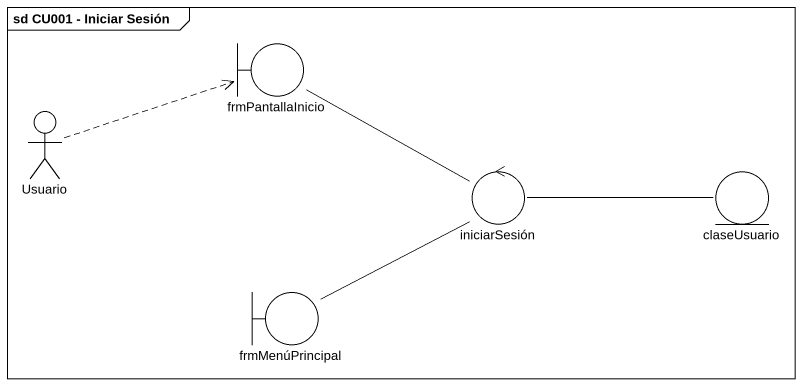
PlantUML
@startuml
mainframe sd CU001 - Iniciar Sesión
boundary frmPantallaInicio
actor Usuario
control iniciarSesión
entity claseUsuario
boundary frmMenúPrincipal
Usuario .right.> frmPantallaInicio
iniciarSesión -left- frmPantallaInicio
iniciarSesión -right- claseUsuario
iniciarSesión -left- frmMenúPrincipal
@enduml
